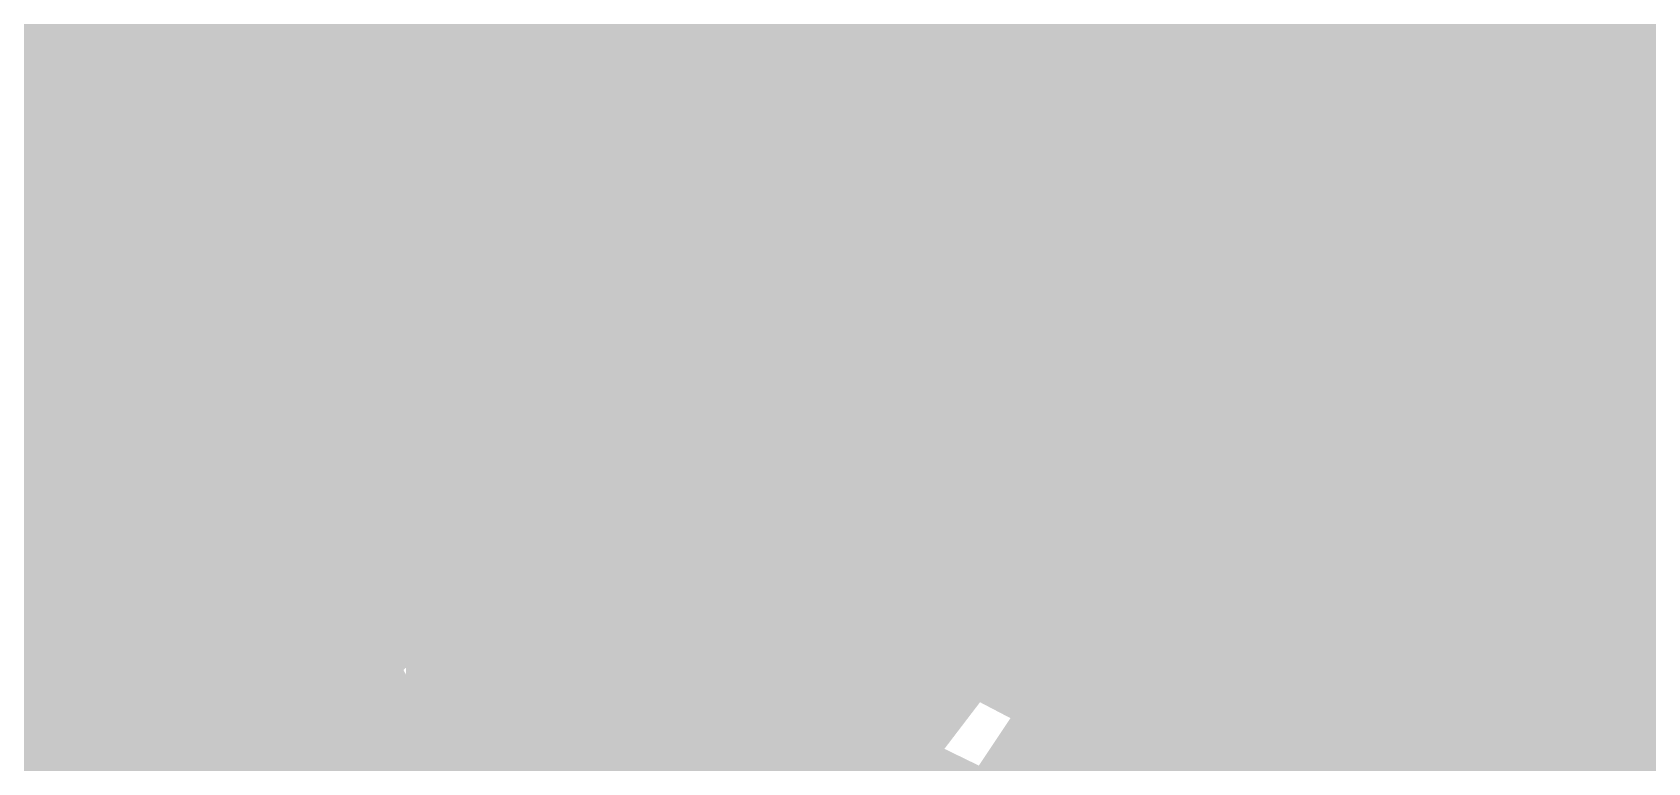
# Model space of a CAD drawing. Header units: millimetres. Extents: x -0.5 to 77.7, y -66.2 to -6.
# Drawn here: x 50.757 to 51.44, y -21.137 to -20.828 of the extents above; entities that cross this region are included whole.
import ezdxf

# ---------------------------------------------------------------- set-up
doc = ezdxf.new("R2010")
doc.units = ezdxf.units.MM
doc.header["$MEASUREMENT"] = 0
for name, color, linetype, true_color in [('Inner1', 7, 'Continuous', 0x999966), ('Inner2', 7, 'Continuous', 0x008000), ('Top-Silkscreen-Layer', 7, 'Continuous', 0xffcc00)]:
    doc.layers.add(name, color=color, linetype=linetype, true_color=true_color)

msp = doc.modelspace()

# ---------------------------------------------------------------- hatches: boundary and pattern name
at = {"layer": 'Inner1'}
msp.add_hatch(color=256, dxfattribs=at).paths.add_polyline_path([(77.23901, -6.45415), (77.23901, -65.68199), (-0.02286, -65.68199), (-0.02286, -6.45415)])
at = {"layer": 'Top-Silkscreen-Layer'}
for points in [[(50.80422, -20.95397), (50.80522, -20.99976), (50.81734, -21.00886), (50.83272, -20.99975), (50.84803, -20.98647), (50.82994, -20.95148)], [(50.79685, -21.06592), (50.7881, -21.09116), (50.7881, -21.11056), (50.80297, -21.1227), (50.81784, -21.13484), (50.82771, -21.12878), (50.83901, -21.0669)], [(51.30279, -21.06741), (51.31294, -21.11707), (51.33783, -21.08447)]]:
    msp.add_hatch(color=256, dxfattribs=at).paths.add_polyline_path(points)

# ---------------------------------------------------------------- linework, layer by layer
at = {"layer": 'Inner2', "const_width": 0.4}
msp.add_lwpolyline([(54.86411, -24.38405), (51.0541, -20.57404)], dxfattribs=at)
at = {"layer": 'Top-Silkscreen-Layer', "const_width": 0.254}
for points in [[(51.39925, -21.28469), (51.40332, -21.35428), (51.41895, -21.36487), (51.43352, -21.34885)], [(50.49935, -20.94794), (50.4881, -20.95716), (50.4881, -20.97945), (50.4881, -21.00173), (50.49921, -21.01066), (50.5531, -20.976)], [(50.8056, -21.16383), (50.79089, -21.23622), (50.79867, -21.24896), (50.8181, -21.24896), (50.83754, -21.24896), (50.84532, -21.23622)], [(50.70336, -20.95622), (50.70522, -20.99976), (50.71734, -21.00886), (50.73272, -20.99975), (50.74185, -20.96105)], [(50.80422, -20.95397), (50.80522, -20.99976), (50.81734, -21.00886), (50.83272, -20.99975), (50.84803, -20.98647), (50.82994, -20.95148)], [(51.30279, -21.06741), (51.31294, -21.11707), (51.33783, -21.08447)], [(50.6091, -21.18703), (50.63185, -21.22553), (50.63532, -21.1929)], [(50.69921, -21.06865), (50.6881, -21.09431), (50.6881, -21.11105), (50.70285, -21.11979), (50.74051, -21.11483), (50.75245, -21.10113), (50.74964, -21.0876)], [(51.40279, -21.18209), (51.4131, -21.23176), (51.43524, -21.20061)], [(50.79685, -21.06592), (50.7881, -21.09116), (50.7881, -21.11056), (50.80297, -21.1227), (50.81784, -21.13484), (50.82771, -21.12878), (50.83901, -21.0669)], [(50.69979, -21.17419), (50.69818, -21.24328), (50.7531, -21.20538)], [(51.29479, -21.17715), (51.28562, -21.23181), (51.29336, -21.24896), (51.31096, -21.24896), (51.34131, -21.23434), (51.35406, -21.21971), (51.35087, -21.20423)], [(51.1981, -21.40544), (51.21015, -21.47585), (51.23699, -21.40698)], [(51.10412, -21.18342), (51.10599, -21.22727), (51.11888, -21.23401), (51.12724, -21.22795), (51.12537, -21.18236), (51.11514, -21.17456)], [(51.20501, -21.29512), (51.1919, -21.31478), (51.18938, -21.32993), (51.20144, -21.339), (51.21351, -21.34807), (51.22581, -21.34165)], [(51.09685, -21.2953), (51.10092, -21.34434), (51.11372, -21.35396), (51.13091, -21.34456), (51.1481, -21.33516), (51.1481, -21.32106)], [(50.90016, -21.30916), (50.9181, -21.34071), (50.93604, -21.30916), (50.93291, -21.29484), (50.9181, -21.29484), (50.90329, -21.29484)]]:
    msp.add_lwpolyline(points, close=True, dxfattribs=at)

doc.saveas('drawing.dxf')
